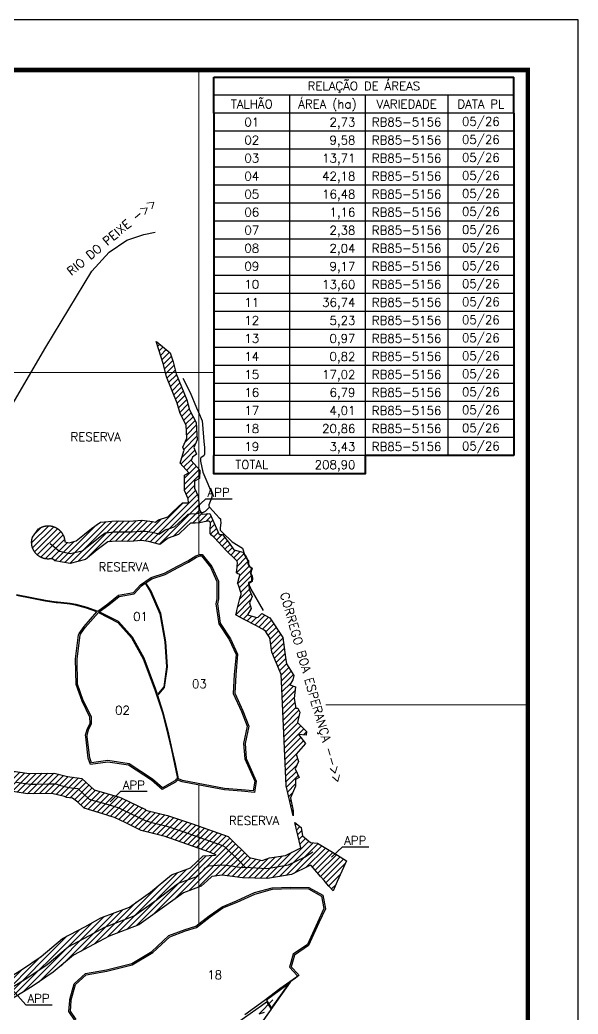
# Model space of a CAD drawing. Header units: millimetres. Extents: x 735867 to 739043, y 7838471 to 7842962.
# Drawn here: x 737362 to 739043, y 7839968 to 7842962 of the extents above; entities that cross this region are included whole.
import ezdxf
from ezdxf.enums import TextEntityAlignment as Align

# ---------------------------------------------------------------- set-up
doc = ezdxf.new("R2010")
doc.units = ezdxf.units.MM
doc.linetypes.add('HIDDEN', pattern=[0.375, 0.25, -0.125])
doc.linetypes.add('LIN0', pattern=[0])
for name, color, linetype, lineweight in [('0114000974', 1, 'Continuous', 25), ('APP', 1, 'Continuous', 25), ('MALHA', 8, 'Continuous', 9)]:
    doc.layers.add(name, color=color, linetype=linetype, lineweight=lineweight)
for name, color, linetype in [('0114000974001', 5, 'Continuous'), ('0114000974002', 5, 'Continuous'), ('0114000974003', 5, 'Continuous'), ('0114000974018', 5, 'Continuous'), ('0114000974019', 5, 'Continuous'), ("CURSO_D'ÁGUA", 174, 'Continuous'), ('ESTRADA', 1, 'HIDDEN'), ('MARGEM', 5, 'Continuous'), ('QUADRO_DE_AREAS_CANA_2024', 7, 'Continuous'), ('TEXTO', 7, 'Continuous')]:
    doc.layers.add(name, color=color, linetype=linetype)
doc.styles.add('Simplex', font='simplex.shx')

msp = doc.modelspace()

# ---------------------------------------------------------------- hatches: boundary and pattern name
at = {"layer": 'APP', "linetype": 'Continuous'}
h = msp.add_hatch(dxfattribs=at)
h.set_pattern_fill('ANSI31', color=256, scale=100)
h.set_pattern_definition([(45, (-49.616, -43.38), (-8.838834765, 8.838834765), [])])
h.paths.add_polyline_path([(737774.4, 7841992.1), (737814.6, 7841959.5), (737823.6, 7841931.9), (737831.8, 7841896.3), (737864.3, 7841817.5), (737872.4, 7841787.6), (737892, 7841749.6), (737895.6, 7841697), (737885.7, 7841674.5), (737893.8, 7841654.4), (737881.1, 7841645.6), (737877.9, 7841634.8), (737903.1, 7841606.4), (737902.3, 7841580.9), (737887.9, 7841573), (737887.9, 7841551.6), (737898.3, 7841528.1), (737902.4, 7841486), (737910.4, 7841474), (737933.4, 7841475.9), (737961.6, 7841412.5), (737971.8, 7841412.7), (737993, 7841385.4), (738006.3, 7841366.1), (738032.5, 7841358.8), (738048.4, 7841333.4), (738048.3, 7841324.8), (738051, 7841317.6), (738059.2, 7841310.7), (738054.8, 7841298.2), (738059.1, 7841285.5), (738059, 7841272.2), (738049.7, 7841267.4), (738051.7, 7841248), (738061.3, 7841226.1), (738053.3, 7841206.5), (738057.9, 7841189.1), (738046.7, 7841170.1), (738075.2, 7841162.4), (738079.5, 7841163.3), (738090.5, 7841174.2), (738114, 7841161.7), (738153, 7841102.1), (738161, 7841042), (738164.7, 7841022.7), (738186.4, 7840988), (738183.9, 7840974.5), (738174.1, 7840959.7), (738191.6, 7840953.3), (738187.6, 7840918.9), (738192.9, 7840889.8), (738198.6, 7840889.3), (738204.8, 7840877.8), (738197.9, 7840846), (738224.6, 7840819.1), (738224, 7840808.7), (738200.3, 7840810.1), (738222, 7840782.7), (738193.5, 7840750.6), (738200.3, 7840729.1), (738190.3, 7840707.1), (738202.9, 7840680.6), (738191.1, 7840675), (738192, 7840654.8), (738176.5, 7840619.3), (738184.5, 7840580.8), (738184.5, 7840565.2), (738163.2, 7840655.5), (738148.1, 7840992.4), (738146.8, 7840996), (738133.3, 7841026.6), (738120.4, 7841058.3), (738114.4, 7841101.6), (738106.5, 7841113.2), (738101.3, 7841121), (738097.5, 7841124.7), (738090.2, 7841128.5), (738074.5, 7841137), (738036.9, 7841156.9), (738012.9, 7841170), (738012.3, 7841172.4), (738013.6, 7841176.2), (738015.2, 7841183.9), (738025.4, 7841223.2), (738028.3, 7841231.5), (738028.3, 7841235), (738019.7, 7841260.1), (738017.4, 7841265.7), (738017.8, 7841267.9), (738021.8, 7841283), (738023.9, 7841289.8), (738024.1, 7841291.7), (738022.2, 7841292.8), (738017.8, 7841294.3), (738015.2, 7841295.7), (738014.2, 7841297.4), (738014, 7841300.2), (738014.6, 7841303), (738014.8, 7841306.8), (738015.7, 7841312.7), (738016.1, 7841317.8), (738016.5, 7841326.3), (738015.7, 7841332), (738014, 7841334.5), (737982.5, 7841364.1), (737947.3, 7841401.9), (737944.6, 7841405), (737938.4, 7841410.6), (737934.2, 7841415.6), (737934.5, 7841419.5), (737934.2, 7841430.6), (737936, 7841442.2), (737936.1, 7841446.8), (737934.6, 7841449.6), (737932.9, 7841451.5), (737930.4, 7841452.6), (737926.9, 7841452.9), (737921.2, 7841451.5), (737907.3, 7841448.8), (737899.7, 7841446.6), (737891.4, 7841447.6), (737888, 7841446.8), (737875.7, 7841446.7), (737864.2, 7841436.1), (737839.1, 7841412), (737808, 7841401.6), (737783, 7841382.6), (737749.4, 7841391.6), (737727.9, 7841394.2), (737693.2, 7841391.1), (737653.3, 7841392.7), (737626.3, 7841390.3), (737614.2, 7841381.7), (737594.6, 7841366), (737559.4, 7841337.5), (737513.2, 7841325.1), (737467, 7841333.4), (737458.8, 7841340), (737457.8, 7841339.8), (737456.9, 7841339.6), (737455.9, 7841339.4), (737454.9, 7841339.2), (737453.9, 7841339.1), (737452.9, 7841338.9), (737451.9, 7841338.8), (737450.9, 7841338.8), (737449.9, 7841338.7), (737448.9, 7841338.6), (737447.9, 7841338.6), (737446.9, 7841338.6), (737445.9, 7841338.6), (737444.9, 7841338.6), (737443.9, 7841338.7), (737442.9, 7841338.8), (737441.9, 7841338.9), (737440.9, 7841339), (737439.9, 7841339.1), (737439, 7841339.3), (737438, 7841339.4), (737437, 7841339.6), (737436, 7841339.8), (737435, 7841340.1), (737434.1, 7841340.3), (737433.1, 7841340.6), (737432.2, 7841340.9), (737431.2, 7841341.2), (737430.3, 7841341.5), (737429.3, 7841341.8), (737428.4, 7841342.2), (737427.5, 7841342.6), (737426.5, 7841343), (737425.6, 7841343.4), (737424.7, 7841343.9), (737423.8, 7841344.3), (737423, 7841344.8), (737422.1, 7841345.3), (737421.2, 7841345.8), (737420.4, 7841346.3), (737419.5, 7841346.8), (737418.7, 7841347.4), (737417.9, 7841348), (737417.1, 7841348.6), (737416.3, 7841349.2), (737415.5, 7841349.8), (737414.7, 7841350.4), (737414, 7841351.1), (737413.2, 7841351.8), (737412.5, 7841352.4), (737411.8, 7841353.1), (737411.1, 7841353.8), (737410.4, 7841354.6), (737409.7, 7841355.3), (737409.1, 7841356.1), (737408.4, 7841356.8), (737407.8, 7841357.6), (737407.2, 7841358.4), (737406.6, 7841359.2), (737406, 7841360), (737405.4, 7841360.8), (737404.9, 7841361.7), (737404.4, 7841362.5), (737403.9, 7841363.4), (737403.4, 7841364.3), (737402.9, 7841365.1), (737402.4, 7841366), (737402, 7841366.9), (737401.6, 7841367.8), (737401.2, 7841368.7), (737400.8, 7841369.7), (737400.4, 7841370.6), (737400, 7841371.5), (737399.7, 7841372.5), (737399.4, 7841373.4), (737399.1, 7841374.4), (737398.8, 7841375.3), (737398.6, 7841376.3), (737398.3, 7841377.3), (737398.1, 7841378.3), (737397.9, 7841379.2), (737397.7, 7841380.2), (737397.6, 7841381.2), (737397.4, 7841382.2), (737397.3, 7841383.2), (737397.2, 7841384.2), (737397.2, 7841385.2), (737397.1, 7841386.2), (737397.1, 7841387.2), (737397, 7841388.2), (737397, 7841388.6), (737397, 7841389.6), (737397.1, 7841390.6), (737397.1, 7841391.6), (737397.2, 7841392.6), (737397.3, 7841393.6), (737397.4, 7841394.6), (737397.5, 7841395.6), (737397.7, 7841396.6), (737397.8, 7841397.6), (737398, 7841398.5), (737398.2, 7841399.5), (737398.5, 7841400.5), (737398.7, 7841401.5), (737399, 7841402.4), (737399.3, 7841403.4), (737399.5, 7841404), (737417.6, 7841429.1), (737418.5, 7841429.6), (737419.3, 7841430.2), (737420.1, 7841430.7), (737421, 7841431.3), (737421.8, 7841431.8), (737422.7, 7841432.3), (737423.6, 7841432.8), (737424.5, 7841433.2), (737425.4, 7841433.7), (737426.3, 7841434.1), (737427.2, 7841434.5), (737428.1, 7841434.9), (737429, 7841435.2), (737430, 7841435.6), (737430.9, 7841435.9), (737431.9, 7841436.2), (737432.8, 7841436.5), (737433.8, 7841436.8), (737434.7, 7841437.1), (737435.7, 7841437.3), (737436.7, 7841437.5), (737437.7, 7841437.7), (737438.7, 7841437.9), (737439.6, 7841438.1), (737440.6, 7841438.2), (737441.6, 7841438.3), (737442.6, 7841438.4), (737443.6, 7841438.5), (737444.6, 7841438.5), (737445.6, 7841438.6), (737446.6, 7841438.6), (737447.6, 7841438.6), (737448.6, 7841438.6), (737449.6, 7841438.5), (737450.6, 7841438.5), (737451.6, 7841438.4), (737452.6, 7841438.3), (737453.6, 7841438.2), (737454.6, 7841438), (737455.6, 7841437.9), (737456.6, 7841437.7), (737457.5, 7841437.5), (737458.5, 7841437.3), (737459.5, 7841437), (737460.5, 7841436.8), (737461.4, 7841436.5), (737462.4, 7841436.2), (737463.3, 7841435.9), (737464.3, 7841435.5), (737465.2, 7841435.2), (737466.1, 7841434.8), (737467, 7841434.4), (737468, 7841434), (737468.9, 7841433.6), (737469.8, 7841433.1), (737470.6, 7841432.7), (737471.5, 7841432.2), (737472.4, 7841431.7), (737473.2, 7841431.2), (737474.1, 7841430.7), (737474.9, 7841430.1), (737475.7, 7841429.5), (737476.6, 7841429), (737477.4, 7841428.4), (737478.1, 7841427.7), (737478.9, 7841427.1), (737479.7, 7841426.5), (737480.4, 7841425.8), (737481.2, 7841425.1), (737481.9, 7841424.4), (737482.6, 7841423.7), (737483.3, 7841423), (737484, 7841422.3), (737484.7, 7841421.5), (737485.3, 7841420.8), (737485.9, 7841420), (737486.6, 7841419.2), (737487.2, 7841418.4), (737487.8, 7841417.6), (737488.3, 7841416.8), (737488.9, 7841416), (737489.4, 7841415.1), (737489.9, 7841414.3), (737490.4, 7841413.4), (737490.9, 7841412.5), (737491.4, 7841411.7), (737491.9, 7841410.8), (737492.3, 7841409.9), (737492.7, 7841409), (737493.1, 7841408), (737493.5, 7841407.1), (737493.8, 7841406.2), (737494.2, 7841405.2), (737494.5, 7841404.3), (737494.8, 7841403.3), (737495.1, 7841402.4), (737495.4, 7841401.4), (737495.6, 7841400.4), (737495.8, 7841399.5), (737496, 7841398.5), (737496.2, 7841397.5), (737496.4, 7841396.5), (737496.6, 7841395.5), (737496.7, 7841394.5), (737496.8, 7841393.6), (737496.9, 7841392.6), (737496.9, 7841391.6), (737497, 7841390.6), (737497, 7841390), (737510.5, 7841387.6), (737531.1, 7841393.1), (737556.3, 7841413.5), (737577.5, 7841430.4), (737604.5, 7841449.5), (737651.8, 7841453.8), (737691.7, 7841452.2), (737728.8, 7841455.5), (737761.1, 7841451.6), (737769.9, 7841449.3), (737779.2, 7841456.3), (737806.8, 7841465.5), (737822.4, 7841480.5), (737851.6, 7841507.4), (737869.7, 7841507.6), (737868.5, 7841520.2), (737857.4, 7841545.1), (737857.3, 7841591), (737869.9, 7841597.9), (737843.8, 7841627.2), (737854.9, 7841664.6), (737856.3, 7841665.6), (737852.6, 7841675), (737864.7, 7841702.5), (737862, 7841741.3), (737843.8, 7841776.4), (737835.3, 7841807.7), (737802.7, 7841886.9), (737794.1, 7841923.8), (737771.7, 7841993.1)])
h.paths.add_polyline_path([(737669, 7840618.9), (737739.7, 7840584.8), (737738, 7840584.8), (737744, 7840581.9), (737806.3, 7840566.5), (737881.6, 7840541.1), (737988.4, 7840503.5), (738052.7, 7840439.7), (738090.9, 7840430.8), (738112.9, 7840438.6), (738161.3, 7840446.4), (738203.7, 7840466.9), (738207.4, 7840469.2), (738193.2, 7840528.1), (738189.1, 7840545.5), (738208.8, 7840530.4), (738212.6, 7840505.2), (738236.3, 7840485.5), (738257.4, 7840482.9), (738317.7, 7840446.5), (738345.1, 7840429.7), (738317.5, 7840367.7), (738305, 7840339.5), (738292.4, 7840353.2), (738286.3, 7840361.1), (738278, 7840370.8), (738267.1, 7840382.4), (738244.9, 7840408.7), (738237.4, 7840417.2), (738233.2, 7840414.5), (738179.5, 7840388.5), (738107.4, 7840377), (738032, 7840378.6), (737970.3, 7840386.4), (737939.7, 7840383), (737925.6, 7840369.5), (737907.4, 7840353.7), (737854.3, 7840333.8), (737790.3, 7840287.2), (737720, 7840237.6), (737630.4, 7840203.3), (737585.6, 7840178.8), (737523.6, 7840146.2), (737461.8, 7840094.3), (737399.1, 7840051.7), (737336.1, 7840013), (737313.5, 7840009.3), (737294.8, 7840022.8), (737291.2, 7840045.4), (737304.6, 7840064.1), (737366.5, 7840102.1), (737425.6, 7840142.2), (737490, 7840196.2), (737557.2, 7840231.7), (737605.2, 7840257.9), (737691.5, 7840290.9), (737754.7, 7840335.5), (737818.2, 7840387.7), (737867.7, 7840405.5), (737875.8, 7840409.3), (737913.6, 7840444.9), (737950.1, 7840447), (737952.5, 7840448.1), (737947, 7840450.2), (737932.9, 7840456), (737798.7, 7840502.8), (737727.1, 7840520.8), (737680.8, 7840544), (737646.1, 7840560.5), (737632.3, 7840564.6), (737629.5, 7840565.5), (737624.6, 7840567), (737555.7, 7840588.9), (737535.7, 7840606.3), (737519.9, 7840618.3), (737502.4, 7840620.5), (737496.5, 7840623.3), (737458.2, 7840632.9), (737385.4, 7840631.7), (737313.8, 7840642.5), (737259.1, 7840648.2), (737218.5, 7840665.2), (737153, 7840657.5), (737147.7, 7840658.3), (737146.9, 7840657.6), (737146.2, 7840657), (737145.5, 7840656.3), (737144.7, 7840655.7), (737143.9, 7840655), (737143.1, 7840654.4), (737142.3, 7840653.8), (737141.5, 7840653.2), (737140.7, 7840652.7), (737139.8, 7840652.1), (737139, 7840651.6), (737138.1, 7840651.1), (737137.3, 7840650.6), (737136.4, 7840650.1), (737135.5, 7840649.6), (737134.6, 7840649.2), (737133.7, 7840648.7), (737132.8, 7840648.3), (737131.9, 7840648), (737131, 7840647.6), (737130, 7840647.2), (737129.1, 7840646.9), (737128.1, 7840646.6), (737127.2, 7840646.3), (737126.2, 7840646), (737125.2, 7840645.7), (737124.3, 7840645.5), (737123.3, 7840645.3), (737122.3, 7840645.1), (737121.3, 7840644.9), (737120.3, 7840644.7), (737119.4, 7840644.6), (737118.4, 7840644.5), (737117.4, 7840644.4), (737116.4, 7840644.3), (737115.4, 7840644.2), (737114.4, 7840644.2), (737113.4, 7840644.2), (737112.4, 7840644.2), (737111.4, 7840644.2), (737110.4, 7840644.2), (737109.4, 7840644.3), (737108.4, 7840644.4), (737107.4, 7840644.5), (737106.4, 7840644.6), (737105.4, 7840644.7), (737104.4, 7840644.9), (737103.4, 7840645.1), (737102.5, 7840645.3), (737101.5, 7840645.5), (737100.5, 7840645.7), (737099.5, 7840646), (737098.6, 7840646.2), (737097.6, 7840646.5), (737096.7, 7840646.8), (737095.7, 7840647.2), (737094.8, 7840647.5), (737093.9, 7840647.9), (737092.9, 7840648.3), (737092, 7840648.7), (737091.1, 7840649.1), (737090.2, 7840649.6), (737089.3, 7840650), (737088.5, 7840650.5), (737087.6, 7840651), (737086.7, 7840651.5), (737085.9, 7840652), (737085, 7840652.6), (737084.2, 7840653.1), (737083.4, 7840653.7), (737082.6, 7840654.3), (737081.8, 7840654.9), (737081, 7840655.6), (737080.3, 7840656.2), (737079.5, 7840656.9), (737078.8, 7840657.5), (737078.1, 7840658.2), (737077.3, 7840658.9), (737076.6, 7840659.6), (737076, 7840660.4), (737075.3, 7840661.1), (737074.6, 7840661.9), (737074, 7840662.6), (737073.4, 7840663.4), (737072.8, 7840664.2), (737072.2, 7840665), (737071.6, 7840665.8), (737071, 7840666.7), (737070.5, 7840667.5), (737070, 7840668.4), (737069.5, 7840669.2), (737069, 7840670.1), (737068.5, 7840671), (737068.1, 7840671.9), (737067.6, 7840672.8), (737067.2, 7840673.7), (737066.8, 7840674.6), (737066.4, 7840675.5), (737066.1, 7840676.5), (737065.7, 7840677.4), (737065.4, 7840678.3), (737065.1, 7840679.3), (737064.8, 7840680.2), (737064.5, 7840681.2), (737064.3, 7840682.2), (737064, 7840683.2), (737063.8, 7840684.1), (737063.6, 7840685.1), (737063.5, 7840686.1), (737063.3, 7840687.1), (737063.2, 7840688.1), (737063.1, 7840689.1), (737063, 7840690.1), (737062.9, 7840691.1), (737062.9, 7840692.1), (737062.8, 7840693.1), (737062.8, 7840694.1), (737062.8, 7840694.2), (737062.8, 7840695.2), (737062.8, 7840696.2), (737062.9, 7840697.2), (737063, 7840698.2), (737063.1, 7840699.2), (737063.2, 7840700.2), (737063.3, 7840701.1), (737063.4, 7840702.1), (737063.6, 7840703.1), (737063.8, 7840704.1), (737064, 7840705.1), (737064.2, 7840706.1), (737064.5, 7840707), (737064.8, 7840708), (737065, 7840708.9), (737065.3, 7840709.9), (737065.7, 7840710.8), (737066, 7840711.8), (737066.4, 7840712.7), (737066.8, 7840713.6), (737067.2, 7840714.6), (737067.6, 7840715.5), (737068, 7840716.4), (737068.5, 7840717.3), (737068.9, 7840718.1), (737069.4, 7840719), (737069.9, 7840719.9), (737070.4, 7840720.7), (737071, 7840721.6), (737071.5, 7840722.4), (737072.1, 7840723.2), (737072.7, 7840724), (737073.3, 7840724.8), (737073.9, 7840725.6), (737074.6, 7840726.4), (737075.2, 7840727.1), (737075.9, 7840727.9), (737076.6, 7840728.6), (737077.3, 7840729.3), (737078, 7840730), (737078.7, 7840730.7), (737079.4, 7840731.4), (737080.2, 7840732.1), (737081, 7840732.7), (737081.7, 7840733.3), (737082.5, 7840733.9), (737083.3, 7840734.5), (737084.1, 7840735.1), (737085, 7840735.7), (737085.8, 7840736.2), (737086.6, 7840736.8), (737087.5, 7840737.3), (737088.4, 7840737.8), (737089.2, 7840738.3), (737090.1, 7840738.7), (737091, 7840739.2), (737091.9, 7840739.6), (737092.8, 7840740), (737093.8, 7840740.4), (737094.7, 7840740.8), (737095.6, 7840741.1), (737096.6, 7840741.5), (737097.5, 7840741.8), (737098.5, 7840742.1), (737099.4, 7840742.3), (737100.4, 7840742.6), (737101.4, 7840742.8), (737102.3, 7840743.1), (737103.3, 7840743.3), (737104.3, 7840743.4), (737105.3, 7840743.6), (737106.3, 7840743.7), (737107.3, 7840743.9), (737108.3, 7840744), (737109.3, 7840744), (737110.3, 7840744.1), (737111.3, 7840744.1), (737112.3, 7840744.2), (737113.3, 7840744.2), (737114.3, 7840744.1), (737115.3, 7840744.1), (737116.3, 7840744), (737117.3, 7840744), (737118.3, 7840743.9), (737119.2, 7840743.8), (737120.2, 7840743.6), (737121.2, 7840743.5), (737122.2, 7840743.3), (737123.2, 7840743.1), (737124.2, 7840742.9), (737125.1, 7840742.6), (737126.1, 7840742.4), (737127.1, 7840742.1), (737128, 7840741.8), (737129, 7840741.5), (737129.9, 7840741.2), (737130.9, 7840740.8), (737131.8, 7840740.4), (737132.7, 7840740), (737133.6, 7840739.6), (737134.5, 7840739.2), (737135.4, 7840738.8), (737136.3, 7840738.3), (737137.2, 7840737.8), (737138.1, 7840737.3), (737138.9, 7840736.8), (737139.8, 7840736.3), (737140.6, 7840735.7), (737141.4, 7840735.2), (737142.2, 7840734.6), (737143, 7840734), (737143.8, 7840733.4), (737144.6, 7840732.8), (737145.4, 7840732.1), (737146.1, 7840731.5), (737146.9, 7840730.8), (737147.6, 7840730.1), (737148.3, 7840729.4), (737149, 7840728.7), (737149.7, 7840727.9), (737150.3, 7840727.2), (737151, 7840726.4), (737151.6, 7840725.7), (737152.3, 7840724.9), (737152.9, 7840724.1), (737153.5, 7840723.3), (737154, 7840722.5), (737154.6, 7840721.6), (737155.1, 7840720.8), (737155.7, 7840719.9), (737156, 7840719.3), (737227.3, 7840727.6), (737274.3, 7840707.9), (737321.5, 7840703), (737389.5, 7840692.8), (737465.3, 7840694), (737505.1, 7840684), (737548.6, 7840678.1), (737585.8, 7840643.9), (737661.3, 7840621.2), (737666.7, 7840619.6)])

# ---------------------------------------------------------------- linework, layer by layer
msp.add_line((738401.5, 7841649.8), (737946.1, 7841649.8))
msp.add_lwpolyline([(738123.5, 7840011.3), (738082.1, 7839969), (738098.1, 7839974.2)])
at = {"layer": '0114000974'}
for points in [[(737351.5, 7841232), (737398.1, 7841222.7), (737438.6, 7841214.7), (737471.3, 7841209.9), (737475.4, 7841209.4), (737504.4, 7841206.3), (737512.8, 7841205.2), (737529.9, 7841202.4), (737562.9, 7841193.2), (737596, 7841181.7), (737596, 7841181.8), (737626.5, 7841203.9), (737658.7, 7841229.5), (737703.8, 7841238.1), (737724.8, 7841261.3), (737756.6, 7841283.3), (737797.5, 7841295.8), (737836.1, 7841317.2), (737866.9, 7841332.9), (737891.5, 7841347.7), (737903.6, 7841352.2), (737910.3, 7841352.2), (737939.5, 7841316.5), (737959.5, 7841271.8), (737959.4, 7841218.5), (737956.4, 7841203.7), (737964.9, 7841145.1), (737996.1, 7841098.4), (738017, 7841052.3), (738011.6, 7840990.3), (738008.7, 7840934.5), (738033.4, 7840881.3), (738050.7, 7840835.2), (738039.9, 7840782.9), (738043.1, 7840738.2), (738073.6, 7840670), (738067.6, 7840636), (738028.7, 7840639.2), (737977.6, 7840643.3), (737918.9, 7840654.6), (737849.8, 7840668), (737837, 7840672.8), (737834.5, 7840670.3), (737830.3, 7840666.9), (737790.4, 7840644.5), (737758, 7840672.4), (737688.7, 7840717.5), (737626.4, 7840727), (737574.2, 7840719.8), (737567.6, 7840739.2), (737560.1, 7840802.8), (737559.5, 7840807.8), (737563.9, 7840825.7), (737573, 7840844.5), (737572.6, 7840862.2), (737548.7, 7840910.7), (737530.8, 7840960.8), (737529.6, 7841038.1), (737538.4, 7841110.7), (737539.9, 7841114.6), (737555.1, 7841135.2), (737593.8, 7841179.3), (737562, 7841190.4), (737529.2, 7841199.5), (737512.3, 7841202.3), (737504.1, 7841203.4), (737475, 7841206.4), (737470.9, 7841206.9), (737438.1, 7841211.8), (737397.6, 7841219.8), (737351.4, 7841229)], [(737527.9, 7839948.4), (737509.5, 7839976), (737511.9, 7840009.2), (737512.1, 7840012), (737525.4, 7840060.1), (737559.6, 7840090.5), (737622.5, 7840101.7), (737698.3, 7840120.6), (737758.8, 7840157.2), (737810.6, 7840204.9), (737859.1, 7840223), (737891.8, 7840233.2), (737931.6, 7840264.7), (737970.5, 7840291.9), (738014.2, 7840309.5), (738067.9, 7840334.1), (738121.4, 7840348.6), (738177.2, 7840350.7), (738231.9, 7840350), (738274, 7840326.8), (738281.6, 7840285.7), (738261.4, 7840242.9), (738230.9, 7840175.4), (738188.1, 7840146), (738178.3, 7840111), (738199.5, 7840088.5), (738201.8, 7840085), (738187.4, 7840073.3), (738182.9, 7840070.3), (738175.5, 7840065.1), (737904, 7839681.4)]]:
    msp.add_lwpolyline(points, dxfattribs=at)
at = {"layer": '0114000974001'}
msp.add_lwpolyline([(737775, 7840933.4), (737770.9, 7840946.1), (737735.7, 7841039.6), (737700.6, 7841103.1), (737658.1, 7841150.1), (737600.8, 7841179.8), (737629.2, 7841200.4), (737660.5, 7841225.4), (737706.1, 7841234), (737727.7, 7841258), (737738.6, 7841265.5), (737754.3, 7841240.3), (737783.5, 7841173.6), (737797.7, 7841089), (737803.1, 7841013.9), (737794.8, 7840953.4), (737778.8, 7840934.4)], close=True, dxfattribs=at)
at = {"layer": '0114000974002'}
msp.add_lwpolyline([(737834.8, 7840676.7), (737831.5, 7840673.6), (737827.8, 7840670.5), (737790.9, 7840649.9), (737760.7, 7840676), (737690.3, 7840721.7), (737626.4, 7840731.5), (737577.2, 7840724.6), (737572, 7840740.2), (737564.5, 7840803.3), (737564, 7840807.5), (737568.1, 7840824.2), (737577.4, 7840843.5), (737577, 7840863.2), (737552.7, 7840912.4), (737535.1, 7840961.6), (737534, 7841037.9), (737542.7, 7841109.7), (737543.8, 7841112.5), (737558.5, 7841132.5), (737598.3, 7841177.7), (737598.5, 7841177.6), (737656.2, 7841147.7), (737698.1, 7841101.4), (737732.9, 7841038.3), (737768, 7840945.1), (737790.6, 7840875.2), (737807, 7840810.6), (737817.7, 7840764.4), (737827, 7840721), (737835.3, 7840682.3)], close=True, dxfattribs=at)
at = {"layer": '0114000974003'}
msp.add_lwpolyline([(737839.5, 7840676.5), (737838.2, 7840682.9), (737829.9, 7840721.6), (737820.6, 7840765.1), (737809.9, 7840811.3), (737793.5, 7840876), (737775.9, 7840930.5), (737780.5, 7840931.8), (737797.6, 7840952.1), (737806.1, 7841013.8), (737800.7, 7841089.3), (737786.4, 7841174.5), (737757, 7841241.7), (737741, 7841267.2), (737758.5, 7841279.3), (737799.2, 7841291.8), (737838.2, 7841313.3), (737869, 7841329), (737893.4, 7841343.7), (737904.4, 7841347.8), (737908.2, 7841347.8), (737935.7, 7841314.2), (737955.1, 7841270.9), (737955, 7841218.9), (737951.9, 7841203.9), (737960.7, 7841143.4), (737992.2, 7841096.3), (738012.5, 7841051.5), (738007.2, 7840990.7), (738004.2, 7840933.7), (738029.4, 7840879.6), (738046.2, 7840834.9), (738035.4, 7840783.2), (738038.8, 7840737.1), (738069.1, 7840669.5), (738064, 7840640.7), (738029, 7840643.5), (737978.2, 7840647.7), (737919.8, 7840659), (737851, 7840672.2)], close=True, dxfattribs=at)
at = {"layer": '0114000974018'}
msp.add_lwpolyline([(737530.7, 7839952.2), (737514, 7839977.2), (737516.3, 7840008.9), (737516.4, 7840011.3), (737529.3, 7840057.7), (737561.6, 7840086.4), (737623.4, 7840097.3), (737700, 7840116.5), (737761.5, 7840153.7), (737812.9, 7840201.1), (737860.5, 7840218.8), (737893.9, 7840229.2), (737934.2, 7840261.2), (737972.6, 7840288), (738016, 7840305.4), (738069.4, 7840329.9), (738122, 7840344.3), (738177.3, 7840346.3), (738230.7, 7840345.6), (738270.1, 7840324), (738277, 7840286.3), (738257.4, 7840244.7), (738227.4, 7840178.3), (738184.3, 7840148.7), (738173.4, 7840109.8), (738197, 7840084.7), (738194.6, 7840080), (738144.3, 7840044.2), (738097, 7840008.7), (738038.8, 7839966.3)], dxfattribs=at)
at = {"layer": '0114000974019'}
for points in [[(738172, 7840060.2), (738146.1, 7840041.7), (738104.7, 7840010.7), (738119.7, 7839986.3)], [(738117.8, 7839983.6), (737906.8, 7839685.4), (737880.7, 7839689.9), (737827, 7839765.1), (737802.2, 7839796.6), (737810.5, 7839801.5), (737842.8, 7839824.4), (737879.1, 7839848.9), (737927.4, 7839883.7), (737983.3, 7839921.9), (738020.5, 7839946.1), (738089, 7839994.6), (738104.3, 7840005.7)]]:
    msp.add_lwpolyline(points, close=True, dxfattribs=at)
at = {"layer": 'APP', "linetype": 'ByBlock'}
msp.add_lwpolyline([(737774.4, 7841992.1), (737814.6, 7841959.5), (737823.6, 7841931.9), (737831.8, 7841896.3), (737864.3, 7841817.5), (737872.4, 7841787.6), (737892, 7841749.6), (737895.6, 7841697), (737885.7, 7841674.5), (737893.8, 7841654.4), (737881.1, 7841645.6), (737877.9, 7841634.8), (737903.1, 7841606.4), (737902.3, 7841580.9), (737887.9, 7841573), (737887.9, 7841551.6), (737898.3, 7841528.1), (737902.4, 7841486), (737910.4, 7841474), (737933.4, 7841475.9), (737961.6, 7841412.5), (737971.8, 7841412.7), (737993, 7841385.4), (738006.3, 7841366.1), (738032.5, 7841358.8), (738048.4, 7841333.4), (738048.3, 7841324.8), (738051, 7841317.6), (738059.2, 7841310.7), (738054.8, 7841298.2), (738059.1, 7841285.5), (738059, 7841272.2), (738049.7, 7841267.4), (738051.7, 7841248), (738061.3, 7841226.1), (738053.3, 7841206.5), (738057.9, 7841189.1), (738046.7, 7841170.1), (738075.2, 7841162.4), (738079.5, 7841163.3), (738090.5, 7841174.2), (738114, 7841161.7), (738153, 7841102.1), (738161, 7841042), (738164.7, 7841022.7), (738186.4, 7840988), (738183.9, 7840974.5), (738174.1, 7840959.7), (738191.6, 7840953.3), (738187.6, 7840918.9), (738192.9, 7840889.8), (738198.6, 7840889.3), (738204.8, 7840877.8), (738197.9, 7840846), (738224.6, 7840819.1), (738224, 7840808.7), (738200.3, 7840810.1), (738222, 7840782.7), (738193.5, 7840750.6), (738200.3, 7840729.1), (738190.3, 7840707.1), (738202.9, 7840680.6), (738191.1, 7840675), (738192, 7840654.8), (738176.5, 7840619.3), (738184.5, 7840580.8), (738184.5, 7840565.2), (738163.2, 7840655.5), (738148.1, 7840992.4), (738146.8, 7840996), (738133.3, 7841026.6), (738120.4, 7841058.3), (738114.4, 7841101.6), (738106.5, 7841113.2), (738101.3, 7841121), (738097.5, 7841124.7), (738090.2, 7841128.5), (738074.5, 7841137), (738036.9, 7841156.9), (738012.9, 7841170), (738012.3, 7841172.4), (738013.6, 7841176.2), (738015.2, 7841183.9), (738025.4, 7841223.2), (738028.3, 7841231.5), (738028.3, 7841235), (738019.7, 7841260.1), (738017.4, 7841265.7), (738017.8, 7841267.9), (738021.8, 7841283), (738023.9, 7841289.8), (738024.1, 7841291.7), (738022.2, 7841292.8), (738017.8, 7841294.3), (738015.2, 7841295.7), (738014.2, 7841297.4), (738014, 7841300.2), (738014.6, 7841303), (738014.8, 7841306.8), (738015.7, 7841312.7), (738016.1, 7841317.8), (738016.5, 7841326.3), (738015.7, 7841332), (738014, 7841334.5), (737982.5, 7841364.1), (737947.3, 7841401.9), (737944.6, 7841405), (737938.4, 7841410.6), (737934.2, 7841415.6), (737934.5, 7841419.5), (737934.2, 7841430.6), (737936, 7841442.2), (737936.1, 7841446.8), (737934.6, 7841449.6), (737932.9, 7841451.5), (737930.4, 7841452.6), (737926.9, 7841452.9), (737921.2, 7841451.5), (737907.3, 7841448.8), (737899.7, 7841446.6), (737891.4, 7841447.6), (737888, 7841446.8), (737875.7, 7841446.7), (737864.2, 7841436.1), (737839.1, 7841412), (737808, 7841401.6), (737783, 7841382.6), (737749.4, 7841391.6), (737727.9, 7841394.2), (737693.2, 7841391.1), (737653.3, 7841392.7), (737626.3, 7841390.3), (737614.2, 7841381.7), (737594.6, 7841366), (737559.4, 7841337.5), (737513.2, 7841325.1), (737467, 7841333.4), (737458.8, 7841340), (737457.8, 7841339.8), (737456.9, 7841339.6), (737455.9, 7841339.4), (737454.9, 7841339.2), (737453.9, 7841339.1), (737452.9, 7841338.9), (737451.9, 7841338.8), (737450.9, 7841338.8), (737449.9, 7841338.7), (737448.9, 7841338.6), (737447.9, 7841338.6), (737446.9, 7841338.6), (737445.9, 7841338.6), (737444.9, 7841338.6), (737443.9, 7841338.7), (737442.9, 7841338.8), (737441.9, 7841338.9), (737440.9, 7841339), (737439.9, 7841339.1), (737439, 7841339.3), (737438, 7841339.4), (737437, 7841339.6), (737436, 7841339.8), (737435, 7841340.1), (737434.1, 7841340.3), (737433.1, 7841340.6), (737432.2, 7841340.9), (737431.2, 7841341.2), (737430.3, 7841341.5), (737429.3, 7841341.8), (737428.4, 7841342.2), (737427.5, 7841342.6), (737426.5, 7841343), (737425.6, 7841343.4), (737424.7, 7841343.9), (737423.8, 7841344.3), (737423, 7841344.8), (737422.1, 7841345.3), (737421.2, 7841345.8), (737420.4, 7841346.3), (737419.5, 7841346.8), (737418.7, 7841347.4), (737417.9, 7841348), (737417.1, 7841348.6), (737416.3, 7841349.2), (737415.5, 7841349.8), (737414.7, 7841350.4), (737414, 7841351.1), (737413.2, 7841351.8), (737412.5, 7841352.4), (737411.8, 7841353.1), (737411.1, 7841353.8), (737410.4, 7841354.6), (737409.7, 7841355.3), (737409.1, 7841356.1), (737408.4, 7841356.8), (737407.8, 7841357.6), (737407.2, 7841358.4), (737406.6, 7841359.2), (737406, 7841360), (737405.4, 7841360.8), (737404.9, 7841361.7), (737404.4, 7841362.5), (737403.9, 7841363.4), (737403.4, 7841364.3), (737402.9, 7841365.1), (737402.4, 7841366), (737402, 7841366.9), (737401.6, 7841367.8), (737401.2, 7841368.7), (737400.8, 7841369.7), (737400.4, 7841370.6), (737400, 7841371.5), (737399.7, 7841372.5), (737399.4, 7841373.4), (737399.1, 7841374.4), (737398.8, 7841375.3), (737398.6, 7841376.3), (737398.3, 7841377.3), (737398.1, 7841378.3), (737397.9, 7841379.2), (737397.7, 7841380.2), (737397.6, 7841381.2), (737397.4, 7841382.2), (737397.3, 7841383.2), (737397.2, 7841384.2), (737397.2, 7841385.2), (737397.1, 7841386.2), (737397.1, 7841387.2), (737397, 7841388.2), (737397, 7841388.6), (737397, 7841389.6), (737397.1, 7841390.6), (737397.1, 7841391.6), (737397.2, 7841392.6), (737397.3, 7841393.6), (737397.4, 7841394.6), (737397.5, 7841395.6), (737397.7, 7841396.6), (737397.8, 7841397.6), (737398, 7841398.5), (737398.2, 7841399.5), (737398.5, 7841400.5), (737398.7, 7841401.5), (737399, 7841402.4), (737399.3, 7841403.4), (737399.5, 7841404), (737417.6, 7841429.1), (737418.5, 7841429.6), (737419.3, 7841430.2), (737420.1, 7841430.7), (737421, 7841431.3), (737421.8, 7841431.8), (737422.7, 7841432.3), (737423.6, 7841432.8), (737424.5, 7841433.2), (737425.4, 7841433.7), (737426.3, 7841434.1), (737427.2, 7841434.5), (737428.1, 7841434.9), (737429, 7841435.2), (737430, 7841435.6), (737430.9, 7841435.9), (737431.9, 7841436.2), (737432.8, 7841436.5), (737433.8, 7841436.8), (737434.7, 7841437.1), (737435.7, 7841437.3), (737436.7, 7841437.5), (737437.7, 7841437.7), (737438.7, 7841437.9), (737439.6, 7841438.1), (737440.6, 7841438.2), (737441.6, 7841438.3), (737442.6, 7841438.4), (737443.6, 7841438.5), (737444.6, 7841438.5), (737445.6, 7841438.6), (737446.6, 7841438.6), (737447.6, 7841438.6), (737448.6, 7841438.6), (737449.6, 7841438.5), (737450.6, 7841438.5), (737451.6, 7841438.4), (737452.6, 7841438.3), (737453.6, 7841438.2), (737454.6, 7841438), (737455.6, 7841437.9), (737456.6, 7841437.7), (737457.5, 7841437.5), (737458.5, 7841437.3), (737459.5, 7841437), (737460.5, 7841436.8), (737461.4, 7841436.5), (737462.4, 7841436.2), (737463.3, 7841435.9), (737464.3, 7841435.5), (737465.2, 7841435.2), (737466.1, 7841434.8), (737467, 7841434.4), (737468, 7841434), (737468.9, 7841433.6), (737469.8, 7841433.1), (737470.6, 7841432.7), (737471.5, 7841432.2), (737472.4, 7841431.7), (737473.2, 7841431.2), (737474.1, 7841430.7), (737474.9, 7841430.1), (737475.7, 7841429.5), (737476.6, 7841429), (737477.4, 7841428.4), (737478.1, 7841427.7), (737478.9, 7841427.1), (737479.7, 7841426.5), (737480.4, 7841425.8), (737481.2, 7841425.1), (737481.9, 7841424.4), (737482.6, 7841423.7), (737483.3, 7841423), (737484, 7841422.3), (737484.7, 7841421.5), (737485.3, 7841420.8), (737485.9, 7841420), (737486.6, 7841419.2), (737487.2, 7841418.4), (737487.8, 7841417.6), (737488.3, 7841416.8), (737488.9, 7841416), (737489.4, 7841415.1), (737489.9, 7841414.3), (737490.4, 7841413.4), (737490.9, 7841412.5), (737491.4, 7841411.7), (737491.9, 7841410.8), (737492.3, 7841409.9), (737492.7, 7841409), (737493.1, 7841408), (737493.5, 7841407.1), (737493.8, 7841406.2), (737494.2, 7841405.2), (737494.5, 7841404.3), (737494.8, 7841403.3), (737495.1, 7841402.4), (737495.4, 7841401.4), (737495.6, 7841400.4), (737495.8, 7841399.5), (737496, 7841398.5), (737496.2, 7841397.5), (737496.4, 7841396.5), (737496.6, 7841395.5), (737496.7, 7841394.5), (737496.8, 7841393.6), (737496.9, 7841392.6), (737496.9, 7841391.6), (737497, 7841390.6), (737497, 7841390), (737510.5, 7841387.6), (737531.1, 7841393.1), (737556.3, 7841413.5), (737577.5, 7841430.4), (737604.5, 7841449.5), (737651.8, 7841453.8), (737691.7, 7841452.2), (737728.8, 7841455.5), (737761.1, 7841451.6), (737769.9, 7841449.3), (737779.2, 7841456.3), (737806.8, 7841465.5), (737822.4, 7841480.5), (737851.6, 7841507.4), (737869.7, 7841507.6), (737868.5, 7841520.2), (737857.4, 7841545.1), (737857.3, 7841591), (737869.9, 7841597.9), (737843.8, 7841627.2), (737854.9, 7841664.6), (737856.3, 7841665.6), (737852.6, 7841675), (737864.7, 7841702.5), (737862, 7841741.3), (737843.8, 7841776.4), (737835.3, 7841807.7), (737802.7, 7841886.9), (737794.1, 7841923.8), (737771.7, 7841993.1)], close=True, dxfattribs=at)
for points in [[(737321.5, 7840703), (737389.5, 7840692.8), (737465.3, 7840694), (737505.1, 7840684), (737548.6, 7840678.1), (737585.8, 7840643.9), (737661.3, 7840621.2), (737666.7, 7840619.6), (737669, 7840618.9), (737739.7, 7840584.8), (737738, 7840584.8), (737744, 7840581.9), (737806.3, 7840566.5), (737881.6, 7840541.1), (737988.4, 7840503.5), (738052.7, 7840439.7), (738090.9, 7840430.8), (738112.9, 7840438.6), (738161.3, 7840446.4), (738203.7, 7840466.9), (738207.4, 7840469.2), (738193.2, 7840528.1), (738189.1, 7840545.5), (738208.8, 7840530.4), (738212.6, 7840505.2), (738236.3, 7840485.5), (738257.4, 7840482.9), (738317.7, 7840446.5), (738345.1, 7840429.7), (738317.5, 7840367.7), (738305, 7840339.5), (738292.4, 7840353.2), (738286.3, 7840361.1), (738278, 7840370.8), (738267.1, 7840382.4), (738244.9, 7840408.7), (738237.4, 7840417.2), (738233.2, 7840414.5), (738179.5, 7840388.5), (738107.4, 7840377), (738032, 7840378.6), (737970.3, 7840386.4), (737939.7, 7840383), (737925.6, 7840369.5), (737907.4, 7840353.7), (737854.3, 7840333.8), (737790.3, 7840287.2), (737720, 7840237.6), (737630.4, 7840203.3), (737585.6, 7840178.8), (737523.6, 7840146.2), (737461.8, 7840094.3), (737399.1, 7840051.7), (737336.1, 7840013)], [(737304.6, 7840064.1), (737366.5, 7840102.1), (737425.6, 7840142.2), (737490, 7840196.2), (737557.2, 7840231.7), (737605.2, 7840257.9), (737691.5, 7840290.9), (737754.7, 7840335.5), (737818.2, 7840387.7), (737867.7, 7840405.5), (737875.8, 7840409.3), (737913.6, 7840444.9), (737950.1, 7840447), (737952.5, 7840448.1), (737947, 7840450.2), (737932.9, 7840456), (737798.7, 7840502.8), (737727.1, 7840520.8), (737680.8, 7840544), (737646.1, 7840560.5), (737632.3, 7840564.6), (737629.5, 7840565.5), (737624.6, 7840567), (737555.7, 7840588.9), (737535.7, 7840606.3), (737519.9, 7840618.3), (737502.4, 7840620.5), (737496.5, 7840623.3), (737458.2, 7840632.9), (737385.4, 7840631.7), (737313.8, 7840642.5)]]:
    msp.add_lwpolyline(points, dxfattribs=at)
at = {"layer": "CURSO_D'ÁGUA"}
for points in [[(737852.4, 7841882.6), (737874, 7841840.3), (737893.3, 7841793.9), (737902, 7841774.1), (737907.9, 7841761.4), (737910.7, 7841754.2), (737911.5, 7841743.4), (737916, 7841692), (737918, 7841674.6), (737917.8, 7841661.9), (737918, 7841654.5), (737915.9, 7841649.4), (737907.1, 7841644), (737905.3, 7841642), (737905.2, 7841633.2), (737912.1, 7841600.5), (737924.5, 7841571.9), (737940.6, 7841533.4), (737939.8, 7841524.4), (737934.2, 7841511.8), (737930.3, 7841501.7), (737930.3, 7841498.9), (737932.6, 7841495.1), (737952.9, 7841472.2), (737961.9, 7841462.5), (737965.4, 7841459.1), (737966, 7841455), (737966.5, 7841448.1), (737964.4, 7841431.9), (737964.6, 7841425.8), (737971, 7841419.6), (738000.7, 7841390), (738031.9, 7841371.4), (738038.2, 7841352.6), (738041.4, 7841348.6), (738043.6, 7841342.9), (738046, 7841337.8), (738049.7, 7841334), (738050.2, 7841324.1), (738051.9, 7841319.2), (738053.7, 7841317.3), (738055.1, 7841315.5), (738056.8, 7841314.2), (738060.6, 7841311.1), (738059.9, 7841307.2), (738057.9, 7841301.7), (738057.2, 7841295.1), (738061.5, 7841288.3), (738061.7, 7841279.7), (738060.7, 7841271.2), (738052.6, 7841266.1), (738050.8, 7841264.9), (738052.5, 7841260.2), (738055, 7841254.1), (738057, 7841248.1), (738094.5, 7841184)], [(737452.6, 7841385.7), (737480.6, 7841362.4), (737513, 7841355.1), (737548.9, 7841363.3), (737607.7, 7841409.6), (737618.6, 7841417.4), (737628.1, 7841418.8), (737645.2, 7841419.9), (737700.1, 7841420.3), (737723.1, 7841422.7), (737739.8, 7841422.7), (737760.3, 7841419.1), (737775.8, 7841415.2), (737780.5, 7841412.9), (737791.3, 7841420.8), (737799.6, 7841426.8), (737818.1, 7841432.1), (737827.9, 7841436.5), (737839.1, 7841446.9), (737865.7, 7841470.8), (737868, 7841473.5), (737875.6, 7841474.5), (737894.3, 7841475.5), (737902.4, 7841477.2), (737914.6, 7841479.4), (737920.6, 7841482.5), (737927.9, 7841490), (737932.6, 7841495.1)], [(737351, 7840666.7), (737377.2, 7840662.8), (737394.6, 7840660.8), (737413.1, 7840660.7), (737445.8, 7840661.9), (737470, 7840661.4), (737481, 7840658), (737505.4, 7840652.1), (737516.6, 7840650), (737535.7, 7840647.8), (737570.1, 7840615.3), (737575.8, 7840613.5), (737620.2, 7840601.8), (737640.3, 7840595.3), (737659.5, 7840589.2), (737669.6, 7840584.2), (737738.8, 7840550.9), (737755.1, 7840546.3), (737804, 7840534.6), (737849.3, 7840519.1), (737937.6, 7840488.1), (737971.8, 7840476), (737979.2, 7840471.9), (738022.1, 7840430.2), (738039.7, 7840410.6), (738105.7, 7840407.1), (738170.4, 7840417.5), (738218.4, 7840440.7), (738243.4, 7840456.8)], [(737320.4, 7840038.5), (737382.8, 7840076.9), (737443.7, 7840118.3), (737506.8, 7840171.2), (737571.4, 7840205.3), (737617.8, 7840230.6), (737705.7, 7840264.2), (737772.5, 7840311.4), (737836.1, 7840360.3), (737839.6, 7840362.2), (737883.3, 7840378.6), (737892.4, 7840382.2), (737895.6, 7840385), (737901.1, 7840390.2), (737914.3, 7840402.1), (737921, 7840409), (737926.6, 7840413.2), (737930.9, 7840414.6), (737956, 7840416.8), (737969.6, 7840417.6), (737980.9, 7840416.4), (737998.4, 7840414.9), (738016, 7840411.9), (738031.1, 7840409.8), (738039.7, 7840410.6)]]:
    msp.add_lwpolyline(points, dxfattribs=at)
at = {"layer": 'ESTRADA', "color": 0, "linetype": 'Continuous'}
msp.add_lwpolyline([(736067.5, 7841315.6), (736773.1, 7841339.5), (736836.1, 7841354.2), (736885.7, 7841373.2), (737156.6, 7841552.7), (737206.2, 7841602.8), (737230.9, 7841632), (737317.2, 7841766.6), (737439.8, 7841976.2), (737578.3, 7842204.7), (737630.9, 7842262.2), (737683.6, 7842298.9), (737735, 7842315.5), (737769.3, 7842322.8)], dxfattribs=at)
at = {"layer": 'MALHA', "linetype": 'Continuous'}
for points in [[(737900, 7841350.8), (737900, 7842810.5)], [(736018.5, 7841900), (737946.1, 7841900)], [(738283.1, 7840900), (738891.3, 7840900)], [(737900, 7840239.7), (737900, 7840658.3)]]:
    msp.add_lwpolyline(points, dxfattribs=at)
at = {"layer": 'MARGEM', "color": 174, "linetype": 'LIN0', "flags": 128}
msp.add_lwpolyline([(739042.5, 7838471), (739042.5, 7842961.7), (735867.3, 7842961.7), (735867.3, 7838471)], close=True, dxfattribs=at)
at = {"layer": 'MARGEM', "color": 174, "linetype": 'LIN0', "const_width": 13.7, "flags": 128}
msp.add_lwpolyline([(738891.3, 7838976.6), (738891.3, 7842810.5), (736018.5, 7842810.5), (736018.5, 7838976.6)], close=True, dxfattribs=at)
at = {"layer": 'QUADRO_DE_AREAS_CANA_2024', "color": 174, "linetype": 'ByBlock', "lineweight": 40}
for p, q in [((737946.1, 7842681.2), (737946.1, 7842789.7)), ((737946.1, 7842789.7), (738848.9, 7842789.7)), ((738848.9, 7842681.2), (738848.9, 7842789.7)), ((737946.1, 7842681.2), (737946.1, 7841649.8)), ((738848.9, 7842681.2), (738848.9, 7841649.8))]:
    msp.add_line(p, q, dxfattribs=at)
at = {"layer": 'QUADRO_DE_AREAS_CANA_2024', "linetype": 'Continuous'}
for p, q in [((738848.9, 7842735.5), (737946.1, 7842735.5)), ((738173.8, 7842735.5), (738173.8, 7841649.8)), ((738401.5, 7842735.5), (738401.5, 7841649.8)), ((738650.6, 7842735.5), (738650.6, 7841649.8)), ((738848.9, 7842681.2), (737946.1, 7842681.2)), ((738848.9, 7842626.9), (737946.1, 7842626.9)), ((738848.9, 7842572.6), (737946.1, 7842572.6)), ((738848.9, 7842518.3), (737946.1, 7842518.3)), ((738848.9, 7842464.1), (737946.1, 7842464.1)), ((738848.9, 7842409.8), (737946.1, 7842409.8)), ((738848.9, 7842355.5), (737946.1, 7842355.5)), ((738848.9, 7842301.2), (737946.1, 7842301.2)), ((738848.9, 7842246.9), (737946.1, 7842246.9)), ((738848.9, 7842192.6), (737946.1, 7842192.6)), ((738848.9, 7842138.4), (737946.1, 7842138.4)), ((738848.9, 7842084.1), (737946.1, 7842084.1)), ((738848.9, 7842029.8), (737946.1, 7842029.8)), ((738848.9, 7841975.5), (737946.1, 7841975.5)), ((738848.9, 7841921.2), (737946.1, 7841921.2)), ((738848.9, 7841867), (737946.1, 7841867)), ((738848.9, 7841812.7), (737946.1, 7841812.7)), ((738848.9, 7841758.4), (737946.1, 7841758.4)), ((738848.9, 7841704.1), (737946.1, 7841704.1))]:
    msp.add_line(p, q, dxfattribs=at)
at = {"layer": 'QUADRO_DE_AREAS_CANA_2024', "color": 174, "linetype": 'ByBlock', "lineweight": 40}
msp.add_lwpolyline([(738848.9, 7841649.8), (738401.5, 7841649.8), (738401.5, 7841595.5), (737946.1, 7841595.5), (737946.1, 7841649.8)], dxfattribs=at)
at = {"layer": 'TEXTO', "linetype": 'Continuous'}
for points in [[(737888.5, 7841488.9), (737921.3, 7841520.2), (738000.6, 7841520.2)], [(737633.3, 7840607.9), (737666.1, 7840639.3), (737745.4, 7840639.3)], [(738300, 7840440.7), (738332.8, 7840472.1), (738412, 7840472.1)], [(737331.7, 7840050.4), (737379.1, 7839996.8), (737458.4, 7839996.8)]]:
    msp.add_lwpolyline(points, dxfattribs=at)

# ---------------------------------------------------------------- texts
at = {"layer": 'QUADRO_DE_AREAS_CANA_2024', "linetype": 'Continuous', "style": 'Simplex'}
for s, p in [('RELAÇÃO DE ÁREAS', (738397.5, 7842762.6)), ('TALHÃO', (738060, 7842708.3)), ('ÁREA (ha)', (738287.7, 7842708.3)), ('VARIEDADE', (738526.1, 7842708.3)), ('DATA PL', (738749.7, 7842708.3)), ('01', (738060, 7842654)), ('RB85-5156', (738526.1, 7842654)), ('05/26', (738749.7, 7842655.8)), ('02', (738060, 7842599.8)), ('RB85-5156', (738526.1, 7842599.8)), ('05/26', (738749.7, 7842601.5)), ('03', (738060, 7842545.5)), ('RB85-5156', (738526.1, 7842545.5)), ('05/26', (738749.7, 7842547.2)), ('05/26', (738749.7, 7842493)), ('04', (738060, 7842491.2)), ('RB85-5156', (738526.1, 7842491.2)), ('05/26', (738749.7, 7842438.7)), ('05', (738060, 7842436.9)), ('RB85-5156', (738526.1, 7842436.9)), ('06', (738060, 7842382.6)), ('RB85-5156', (738526.1, 7842382.6)), ('05/26', (738749.7, 7842384.4)), ('07', (738060, 7842328.4)), ('RB85-5156', (738526.1, 7842328.4)), ('05/26', (738749.7, 7842330.1)), ('08', (738060, 7842274.1)), ('RB85-5156', (738526.1, 7842274.1)), ('05/26', (738749.7, 7842275.8)), ('09', (738060, 7842219.8)), ('RB85-5156', (738526.1, 7842219.8)), ('05/26', (738749.7, 7842221.5)), ('05/26', (738749.7, 7842167.3)), ('10', (738060, 7842165.5)), ('RB85-5156', (738526.1, 7842165.5)), ('11', (738060, 7842111.2)), ('RB85-5156', (738526.1, 7842111.2)), ('05/26', (738749.7, 7842113)), ('12', (738060, 7842056.9)), ('RB85-5156', (738526.1, 7842056.9)), ('05/26', (738749.7, 7842058.7)), ('13', (738060, 7842002.7)), ('RB85-5156', (738526.1, 7842002.7)), ('05/26', (738749.7, 7842004.4)), ('14', (738060, 7841948.4)), ('RB85-5156', (738526.1, 7841948.4)), ('05/26', (738749.7, 7841950.1)), ('05/26', (738749.7, 7841895.9)), ('15', (738060, 7841894.1)), ('RB85-5156', (738526.1, 7841894.1)), ('16', (738060, 7841839.8)), ('RB85-5156', (738526.1, 7841839.8)), ('05/26', (738749.7, 7841841.6)), ('17', (738060, 7841785.5)), ('RB85-5156', (738526.1, 7841785.5)), ('05/26', (738749.7, 7841787.3)), ('18', (738060, 7841731.2)), ('RB85-5156', (738526.1, 7841731.2)), ('05/26', (738749.7, 7841733)), ('19', (738060, 7841677)), ('RB85-5156', (738526.1, 7841677)), ('05/26', (738749.7, 7841678.7)), ('TOTAL', (738060, 7841622.7))]:
    msp.add_text(s, height=26, dxfattribs=at).set_placement(p, align=Align.MIDDLE_CENTER)
for s, p in [('2,73', (738371.9, 7842640.9)), ('9,58', (738371.9, 7842586.6)), ('13,71', (738371.9, 7842532.3)), ('42,18', (738371.9, 7842478.1)), ('16,48', (738371.9, 7842423.8)), ('1,16', (738371.9, 7842369.5)), ('2,38', (738371.9, 7842315.2)), ('2,04', (738371.9, 7842260.9)), ('9,17', (738371.9, 7842206.6)), ('13,60', (738371.9, 7842152.4)), ('36,74', (738371.9, 7842098.1)), ('5,23', (738371.9, 7842043.8)), ('0,97', (738371.9, 7841989.5)), ('0,82', (738371.9, 7841935.2)), ('17,02', (738371.9, 7841881)), ('6,79', (738371.9, 7841826.7)), ('4,01', (738371.9, 7841772.4)), ('20,86', (738371.9, 7841718.1)), ('3,43', (738371.9, 7841663.8)), ('208,90', (738371.9, 7841609.5))]:
    msp.add_text(s, height=26, dxfattribs=at).set_placement(p, align=Align.RIGHT)
at = {"layer": 'TEXTO', "linetype": 'Continuous', "style": 'Simplex'}
for s, rotation, p in [('RIO DO PEIXE ->>', 39.9823, (737517.1, 7842190.4)), ('CÓRREGO BOA ESPERANÇA -->> ', 286.0054, (738144.8, 7841234.1))]:
    msp.add_text(s, height=26, rotation=rotation, dxfattribs=at).set_placement(p)
for s, p in [('RESERVA ', (737598.8, 7841693.5)), ('RESERVA ', (737683.2, 7841301.9)), ('RESERVA', (738066.9, 7840538))]:
    msp.add_text(s, height=26, dxfattribs=at).set_placement(p, align=Align.CENTER)
for s, p in [('APP', (737926.5, 7841526.1)), ('01', (737702.8, 7841152.2)), ('03', (737879.9, 7840950)), ('02', (737648.3, 7840870.2)), ('APP', (737671.3, 7840645.1)), ('APP', (738337.9, 7840478)), ('18', (737926, 7840073.6)), ('APP', (737384.3, 7840002.7))]:
    msp.add_text(s, height=26, dxfattribs=at).set_placement(p)

doc.saveas('drawing.dxf')
